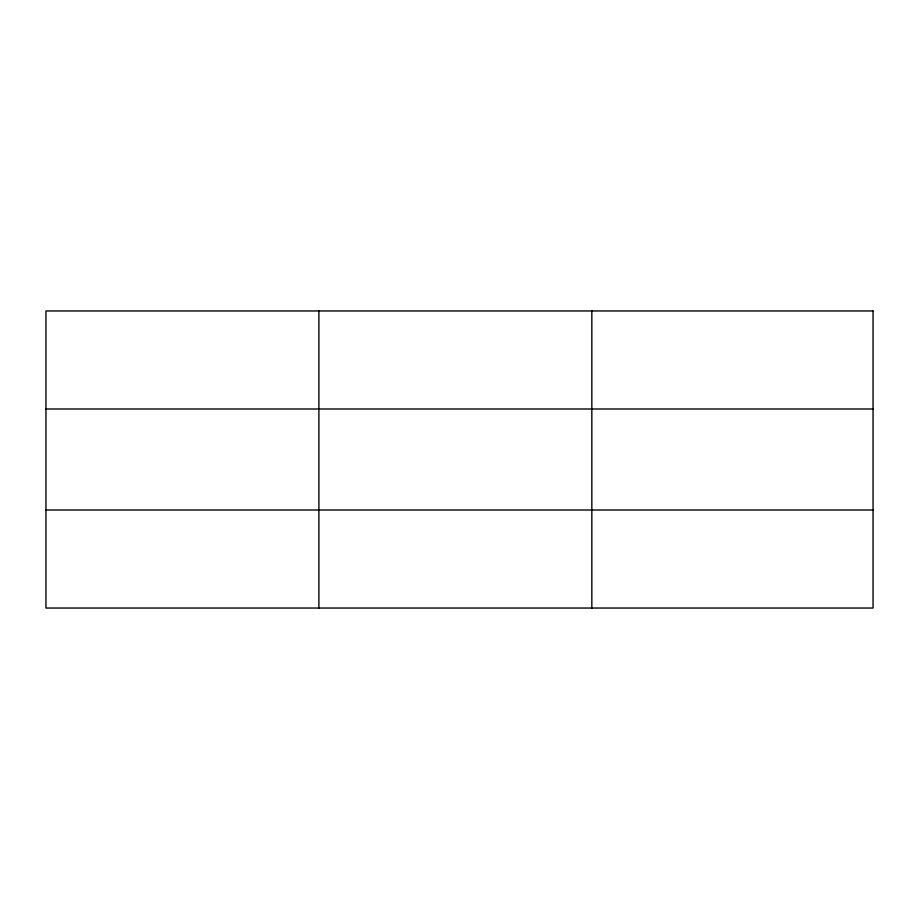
<?xml version="1.0" encoding="UTF-8"?>
<svg xmlns="http://www.w3.org/2000/svg" width="919" height="919" viewBox="0 0 919 919"><rect width="100%" height="100%" fill="white"/><g stroke="black" fill="none" stroke-linecap="round" stroke-linejoin="round"><path stroke-width="1.38" d="M318.893 310.955L318.893 608.045M591.836 310.955L591.836 608.045M45.95 409.001L873.05 409.001M45.95 509.999L873.05 509.999M873.05 310.955L873.05 608.045L45.95 608.045L45.95 310.955L873.05 310.955"/></g></svg>
